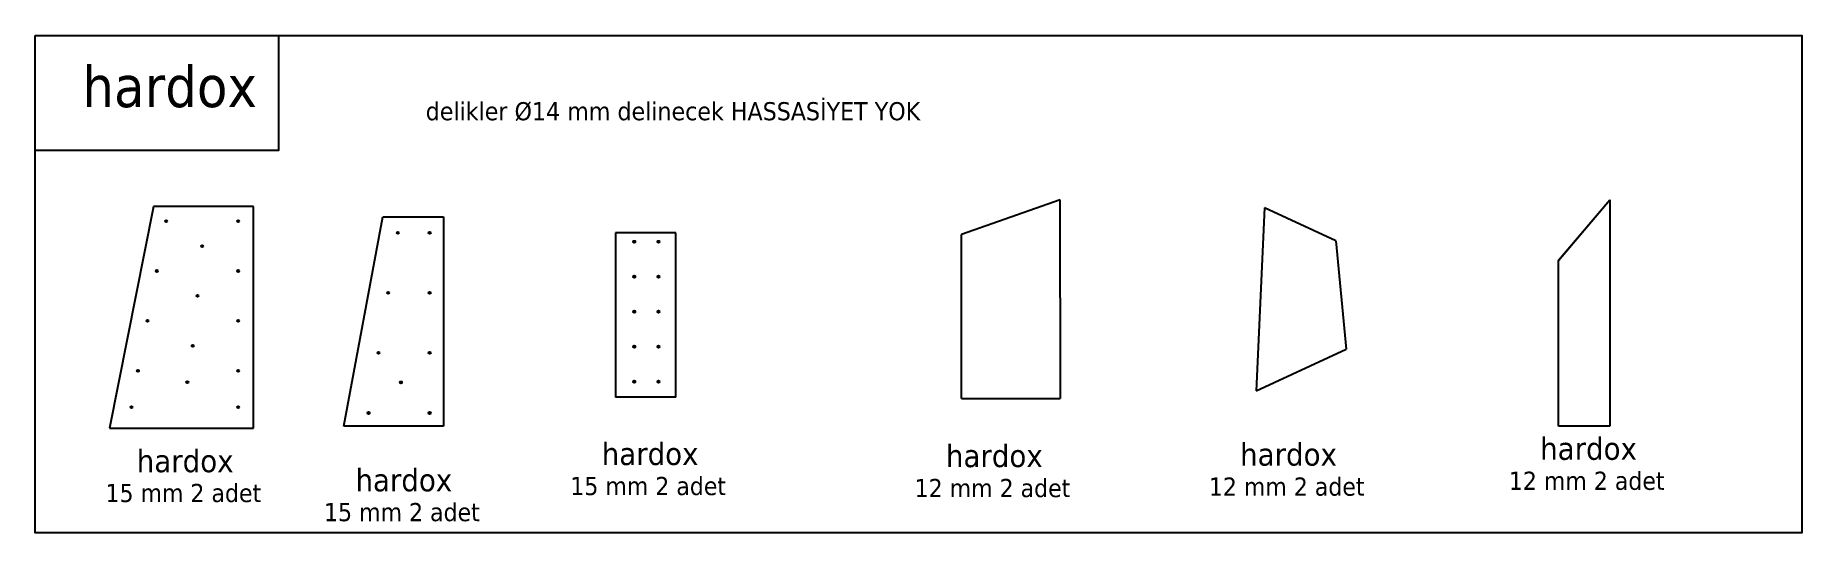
# Model space of a CAD drawing. Header units: millimetres. Extents: x -18582 to -6453, y -26549 to -23138.
import ezdxf
from ezdxf.enums import TextEntityAlignment as Align

# ---------------------------------------------------------------- set-up
doc = ezdxf.new("R2010")
doc.units = ezdxf.units.MM
doc.styles.get("Standard").update_dxf_attribs({"font": 'tahoma.ttf'})

msp = doc.modelspace()

# ---------------------------------------------------------------- linework, layer by layer
at = {"color": 7, "linetype": 'Continuous', "lineweight": 25}
for p, q in [((-17770, -24312), (-18073, -25832)), ((-17084, -24312), (-17770, -24312)), ((-17084, -25832), (-17084, -24312)), ((-10142, -24320), (-10199, -25577)), ((-7770, -24267), (-7770, -25819)), ((-16464, -25819), (-16195, -24382)), ((-15779, -24382), (-15779, -25819)), ((-12223, -25628), (-12223, -24504)), ((-8122, -25819), (-8122, -24682)), ((-11545, -24938), (-11545, -25629)), ((-18073, -25832), (-17084, -25832)), ((-15779, -25819), (-16464, -25819)), ((-7770, -25819), (-8122, -25819))]:
    msp.add_line(p, q, dxfattribs=at)
at = {"color": 0, "linetype": 'Continuous', "lineweight": 25}
msp.add_line((-11545, -24265), (-12223, -24504), dxfattribs=at)
at = {"color": 0}
msp.add_line((-11545, -24938), (-11545, -24265), dxfattribs=at)
for p, q in [((-9653, -24546), (-10142, -24320)), ((-8122, -24682), (-7770, -24267)), ((-7785, -24285), (-8122, -24682)), ((-16195, -24382), (-15779, -24382)), ((-10199, -25577), (-9582, -25291)), ((-12223, -25628), (-11545, -25629))]:
    msp.add_line(p, q)
at = {"color": 6, "linetype": 'Continuous', "lineweight": 25}
for p, q in [((-14599, -24493), (-14599, -25620)), ((-14183, -24493), (-14599, -24493)), ((-14183, -25620), (-14183, -24493))]:
    msp.add_line(p, q, dxfattribs=at)
at = {"linetype": 'Continuous', "lineweight": 25}
msp.add_line((-9653, -24546), (-9582, -25291), dxfattribs=at)
at = {"color": 6}
msp.add_line((-14183, -25620), (-14599, -25620), dxfattribs=at)
at = {"color": 4}
for points in [[(-18582, -23138), (-6453, -23138), (-6453, -26549), (-18582, -26549)], [(-18582, -23138), (-16913, -23138), (-16913, -23927), (-18582, -23927)]]:
    msp.add_lwpolyline(points, close=True, dxfattribs=at)
at = {"color": 6, "linetype": 'Continuous', "lineweight": 25}
for centre in [(-17683, -24412), (-17189, -24412), (-16092, -24492), (-15874, -24492), (-17436, -24583), (-14469, -24553), (-14303, -24553), (-17748, -24754), (-17189, -24754), (-14469, -24793), (-14303, -24793), (-17468, -24925), (-16159, -24904), (-15874, -24904), (-17812, -25096), (-17189, -25096), (-14469, -25033), (-14303, -25033), (-17501, -25267), (-16226, -25316), (-15874, -25316), (-14469, -25273), (-14303, -25273), (-17877, -25438), (-17189, -25438), (-17538, -25517), (-16071, -25518), (-14469, -25513), (-14303, -25513), (-17922, -25688), (-17189, -25688), (-16293, -25728), (-15874, -25728)]:
    msp.add_circle(centre, 7, dxfattribs=at)

# ---------------------------------------------------------------- texts
at = {"color": 1}
msp.add_text('hardox ', height=284.5, dxfattribs=at).set_placement((-18259, -23630), (-16950, -23630), align=Align.ALIGNED)
for s, height, p, p2 in [('delikler Ø14 mm delinecek HASSASİYET YOK  ', 124.23, (-15901, -23720), (-12409, -23720)), ('  hardox ', 154.8, (-14813, -26085), (-13968, -26085)), ('  hardox ', 154.8, (-12450, -26099), (-11604, -26099)), ('  hardox ', 154.8, (-10430, -26089), (-9584, -26089)), ('  hardox ', 154.8, (-8370, -26049), (-7524, -26049)), ('  hardox ', 154.8, (-18006, -26134), (-17160, -26134)), ('  hardox ', 154.8, (-16504, -26265), (-15659, -26265)), ('15 mm 2 adet ', 124.81, (-14908, -26291), (-13791, -26291)), ('12 mm 2 adet ', 124.81, (-12544, -26305), (-11427, -26305)), ('12 mm 2 adet ', 124.81, (-10524, -26295), (-9407, -26295)), ('12 mm 2 adet ', 124.81, (-8464, -26255), (-7347, -26255)), ('15 mm 2 adet ', 124.81, (-18100, -26339), (-16983, -26339)), ('15 mm 2 adet ', 124.81, (-16599, -26470), (-15482, -26470))]:
    msp.add_text(s, height=height).set_placement(p, p2, align=Align.ALIGNED)

doc.saveas('drawing.dxf')
